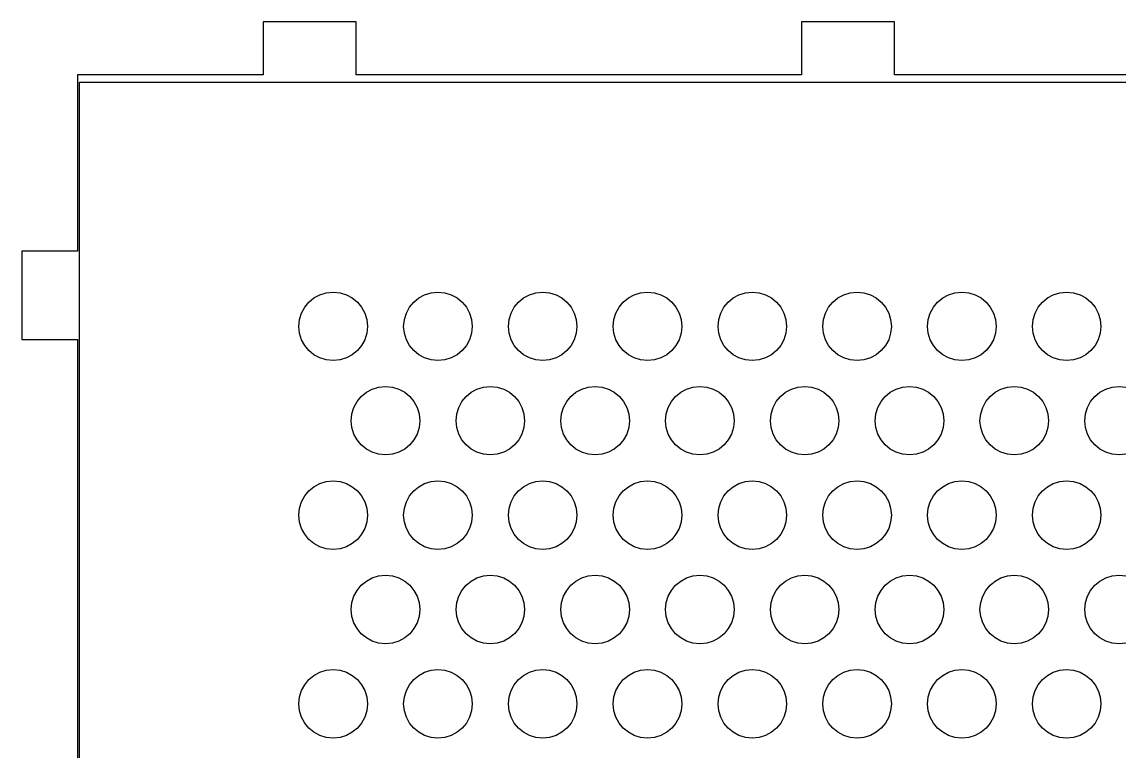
# Model space of a CAD drawing. Extents: x -3 to 115, y -3 to 173.
# Drawn here: x -2.9 to 56.1, y 134.1 to 173.4 of the extents above; entities that cross this region are included whole.
import ezdxf

# ---------------------------------------------------------------- set-up
doc = ezdxf.new("R2010")
doc.units = 0
doc.layers.get('0').update_dxf_attribs({"linetype": 'CONTINUOUS'})
doc.layers.add('Layer_1', color=7, linetype='CONTINUOUS')

msp = doc.modelspace()

# ---------------------------------------------------------------- linework, layer by layer
at = {"color": 6}
for points in [[(13.441928, 155.186398), (13.095249, 155.294374), (12.78168, 155.464466), (12.508293, 155.689981), (12.282924, 155.963271), (12.112594, 156.276699), (12.004806, 156.623567), (11.967491, 156.995282), (12.004806, 157.367477), (12.112594, 157.714345), (12.282924, 158.027769), (12.508293, 158.301062), (12.78168, 158.526574), (13.095249, 158.697141), (13.441928, 158.804165), (13.813786, 158.841913), (14.186121, 158.804165), (14.532801, 158.697141), (14.846321, 158.526574), (15.119756, 158.301062), (15.345126, 158.027769), (15.515407, 157.714345), (15.622717, 157.367477), (15.66051, 156.995282), (15.622717, 156.623567), (15.515407, 156.276699), (15.345126, 155.963271), (15.119756, 155.689981), (14.846321, 155.464466), (14.532801, 155.294374), (14.186121, 155.186398), (13.813786, 155.149131), (13.441928, 155.186398), (13.441928, 155.186398), (13.441928, 155.186398)], [(19.086727, 155.186398), (18.740048, 155.294374), (18.426479, 155.464466), (18.153092, 155.689981), (17.927723, 155.963271), (17.757393, 156.276699), (17.649606, 156.623567), (17.612291, 156.995282), (17.649606, 157.367477), (17.757393, 157.714345), (17.927723, 158.027769), (18.153092, 158.301062), (18.426479, 158.526574), (18.740048, 158.697141), (19.086727, 158.804165), (19.458585, 158.841913), (19.830921, 158.804165), (20.1776, 158.697141), (20.49112, 158.526574), (20.764555, 158.301062), (20.989926, 158.027769), (21.160207, 157.714345), (21.267516, 157.367477), (21.30531, 156.995282), (21.267516, 156.623567), (21.160207, 156.276699), (20.989926, 155.963271), (20.764555, 155.689981), (20.49112, 155.464466), (20.1776, 155.294374), (19.830921, 155.186398), (19.458585, 155.149131), (19.086727, 155.186398), (19.086727, 155.186398), (19.086727, 155.186398)], [(24.731527, 155.186398), (24.384848, 155.294374), (24.071279, 155.464466), (23.797892, 155.689981), (23.572523, 155.963271), (23.402193, 156.276699), (23.294405, 156.623567), (23.25709, 156.995282), (23.294405, 157.367477), (23.402193, 157.714345), (23.572523, 158.027769), (23.797892, 158.301062), (24.071279, 158.526574), (24.384848, 158.697141), (24.731527, 158.804165), (25.103384, 158.841913), (25.47572, 158.804165), (25.822399, 158.697141), (26.13592, 158.526574), (26.409355, 158.301062), (26.634725, 158.027769), (26.805006, 157.714345), (26.912316, 157.367477), (26.950109, 156.995282), (26.912316, 156.623567), (26.805006, 156.276699), (26.634725, 155.963271), (26.409355, 155.689981), (26.13592, 155.464466), (25.822399, 155.294374), (25.47572, 155.186398), (25.103384, 155.149131), (24.731527, 155.186398), (24.731527, 155.186398), (24.731527, 155.186398)], [(30.376326, 155.186398), (30.029647, 155.294374), (29.716078, 155.464466), (29.442691, 155.689981), (29.217322, 155.963271), (29.046992, 156.276699), (28.939205, 156.623567), (28.90189, 156.995282), (28.939205, 157.367477), (29.046992, 157.714345), (29.217322, 158.027769), (29.442691, 158.301062), (29.716078, 158.526574), (30.029647, 158.697141), (30.376326, 158.804165), (30.748184, 158.841913), (31.12052, 158.804165), (31.467199, 158.697141), (31.780719, 158.526574), (32.054154, 158.301062), (32.279525, 158.027769), (32.449806, 157.714345), (32.557115, 157.367477), (32.594909, 156.995282), (32.557115, 156.623567), (32.449806, 156.276699), (32.279525, 155.963271), (32.054154, 155.689981), (31.780719, 155.464466), (31.467199, 155.294374), (31.12052, 155.186398), (30.748184, 155.149131), (30.376326, 155.186398), (30.376326, 155.186398), (30.376326, 155.186398)], [(36.021126, 155.186398), (35.674447, 155.294374), (35.360878, 155.464466), (35.087491, 155.689981), (34.862121, 155.963271), (34.691792, 156.276699), (34.584004, 156.623567), (34.546689, 156.995282), (34.584004, 157.367477), (34.691792, 157.714345), (34.862121, 158.027769), (35.087491, 158.301062), (35.360878, 158.526574), (35.674447, 158.697141), (36.021126, 158.804165), (36.392983, 158.841913), (36.765319, 158.804165), (37.111998, 158.697141), (37.425519, 158.526574), (37.698954, 158.301062), (37.924324, 158.027769), (38.094605, 157.714345), (38.201915, 157.367477), (38.239708, 156.995282), (38.201915, 156.623567), (38.094605, 156.276699), (37.924324, 155.963271), (37.698954, 155.689981), (37.425519, 155.464466), (37.111998, 155.294374), (36.765319, 155.186398), (36.392983, 155.149131), (36.021126, 155.186398), (36.021126, 155.186398), (36.021126, 155.186398)], [(41.665925, 155.186398), (41.319246, 155.294374), (41.005677, 155.464466), (40.73229, 155.689981), (40.506921, 155.963271), (40.336591, 156.276699), (40.228804, 156.623567), (40.191489, 156.995282), (40.228804, 157.367477), (40.336591, 157.714345), (40.506921, 158.027769), (40.73229, 158.301062), (41.005677, 158.526574), (41.319246, 158.697141), (41.665925, 158.804165), (42.037783, 158.841913), (42.410119, 158.804165), (42.756798, 158.697141), (43.070318, 158.526574), (43.343753, 158.301062), (43.569124, 158.027769), (43.739405, 157.714345), (43.846714, 157.367477), (43.884508, 156.995282), (43.846714, 156.623567), (43.739405, 156.276699), (43.569124, 155.963271), (43.343753, 155.689981), (43.070318, 155.464466), (42.756798, 155.294374), (42.410119, 155.186398), (42.037783, 155.149131), (41.665925, 155.186398), (41.665925, 155.186398), (41.665925, 155.186398)], [(47.310725, 155.186398), (46.964046, 155.294374), (46.650477, 155.464466), (46.37709, 155.689981), (46.151721, 155.963271), (45.981391, 156.276699), (45.873604, 156.623567), (45.836289, 156.995282), (45.873604, 157.367477), (45.981391, 157.714345), (46.151721, 158.027769), (46.37709, 158.301062), (46.650477, 158.526574), (46.964046, 158.697141), (47.310725, 158.804165), (47.682583, 158.841913), (48.054919, 158.804165), (48.401598, 158.697141), (48.715118, 158.526574), (48.988553, 158.301062), (49.213924, 158.027769), (49.384205, 157.714345), (49.491514, 157.367477), (49.529308, 156.995282), (49.491514, 156.623567), (49.384205, 156.276699), (49.213924, 155.963271), (48.988553, 155.689981), (48.715118, 155.464466), (48.401598, 155.294374), (48.054919, 155.186398), (47.682583, 155.149131), (47.310725, 155.186398), (47.310725, 155.186398), (47.310725, 155.186398)], [(52.955525, 155.186398), (52.608846, 155.294374), (52.295277, 155.464466), (52.02189, 155.689981), (51.796521, 155.963271), (51.626191, 156.276699), (51.518404, 156.623567), (51.481089, 156.995282), (51.518404, 157.367477), (51.626191, 157.714345), (51.796521, 158.027769), (52.02189, 158.301062), (52.295277, 158.526574), (52.608846, 158.697141), (52.955525, 158.804165), (53.327383, 158.841913), (53.699719, 158.804165), (54.046398, 158.697141), (54.359918, 158.526574), (54.633353, 158.301062), (54.858724, 158.027769), (55.029005, 157.714345), (55.136314, 157.367477), (55.174108, 156.995282), (55.136314, 156.623567), (55.029005, 156.276699), (54.858724, 155.963271), (54.633353, 155.689981), (54.359918, 155.464466), (54.046398, 155.294374), (53.699719, 155.186398), (53.327383, 155.149131), (52.955525, 155.186398), (52.955525, 155.186398), (52.955525, 155.186398)], [(16.264328, 150.099885), (15.917649, 150.20786), (15.60408, 150.377953), (15.330693, 150.603468), (15.105324, 150.876758), (14.934994, 151.190186), (14.827206, 151.537054), (14.789891, 151.908769), (14.827206, 152.280963), (14.934994, 152.627831), (15.105324, 152.941256), (15.330693, 153.214549), (15.60408, 153.440061), (15.917649, 153.610628), (16.264328, 153.717652), (16.636186, 153.755399), (17.008521, 153.717652), (17.355201, 153.610628), (17.668721, 153.440061), (17.942156, 153.214549), (18.167526, 152.941256), (18.337807, 152.627831), (18.445117, 152.280963), (18.48291, 151.908769), (18.445117, 151.537054), (18.337807, 151.190186), (18.167526, 150.876758), (17.942156, 150.603468), (17.668721, 150.377953), (17.355201, 150.20786), (17.008521, 150.099885), (16.636186, 150.062618), (16.264328, 150.099885), (16.264328, 150.099885), (16.264328, 150.099885)], [(21.909127, 150.099885), (21.562448, 150.20786), (21.248879, 150.377953), (20.975492, 150.603468), (20.750123, 150.876758), (20.579793, 151.190186), (20.472006, 151.537054), (20.434691, 151.908769), (20.472006, 152.280963), (20.579793, 152.627831), (20.750123, 152.941256), (20.975492, 153.214549), (21.248879, 153.440061), (21.562448, 153.610628), (21.909127, 153.717652), (22.280985, 153.755399), (22.653321, 153.717652), (23, 153.610628), (23.31352, 153.440061), (23.586955, 153.214549), (23.812326, 152.941256), (23.982607, 152.627831), (24.089916, 152.280963), (24.12771, 151.908769), (24.089916, 151.537054), (23.982607, 151.190186), (23.812326, 150.876758), (23.586955, 150.603468), (23.31352, 150.377953), (23, 150.20786), (22.653321, 150.099885), (22.280985, 150.062618), (21.909127, 150.099885), (21.909127, 150.099885), (21.909127, 150.099885)], [(27.553927, 150.099885), (27.207248, 150.20786), (26.893679, 150.377953), (26.620292, 150.603468), (26.394923, 150.876758), (26.224593, 151.190186), (26.116805, 151.537054), (26.07949, 151.908769), (26.116805, 152.280963), (26.224593, 152.627831), (26.394923, 152.941256), (26.620292, 153.214549), (26.893679, 153.440061), (27.207248, 153.610628), (27.553927, 153.717652), (27.925784, 153.755399), (28.29812, 153.717652), (28.6448, 153.610628), (28.95832, 153.440061), (29.231755, 153.214549), (29.457125, 152.941256), (29.627406, 152.627831), (29.734716, 152.280963), (29.772509, 151.908769), (29.734716, 151.537054), (29.627406, 151.190186), (29.457125, 150.876758), (29.231755, 150.603468), (28.95832, 150.377953), (28.6448, 150.20786), (28.29812, 150.099885), (27.925784, 150.062618), (27.553927, 150.099885), (27.553927, 150.099885), (27.553927, 150.099885)], [(33.198726, 150.099885), (32.852047, 150.20786), (32.538478, 150.377953), (32.265091, 150.603468), (32.039722, 150.876758), (31.869392, 151.190186), (31.761605, 151.537054), (31.72429, 151.908769), (31.761605, 152.280963), (31.869392, 152.627831), (32.039722, 152.941256), (32.265091, 153.214549), (32.538478, 153.440061), (32.852047, 153.610628), (33.198726, 153.717652), (33.570584, 153.755399), (33.94292, 153.717652), (34.289599, 153.610628), (34.603119, 153.440061), (34.876554, 153.214549), (35.101925, 152.941256), (35.272206, 152.627831), (35.379515, 152.280963), (35.417309, 151.908769), (35.379515, 151.537054), (35.272206, 151.190186), (35.101925, 150.876758), (34.876554, 150.603468), (34.603119, 150.377953), (34.289599, 150.20786), (33.94292, 150.099885), (33.570584, 150.062618), (33.198726, 150.099885), (33.198726, 150.099885), (33.198726, 150.099885)], [(38.843526, 150.099885), (38.496847, 150.20786), (38.183278, 150.377953), (37.909891, 150.603468), (37.684522, 150.876758), (37.514192, 151.190186), (37.406404, 151.537054), (37.369089, 151.908769), (37.406404, 152.280963), (37.514192, 152.627831), (37.684522, 152.941256), (37.909891, 153.214549), (38.183278, 153.440061), (38.496847, 153.610628), (38.843526, 153.717652), (39.215383, 153.755399), (39.587719, 153.717652), (39.934398, 153.610628), (40.247919, 153.440061), (40.521354, 153.214549), (40.746724, 152.941256), (40.917005, 152.627831), (41.024315, 152.280963), (41.062108, 151.908769), (41.024315, 151.537054), (40.917005, 151.190186), (40.746724, 150.876758), (40.521354, 150.603468), (40.247919, 150.377953), (39.934398, 150.20786), (39.587719, 150.099885), (39.215383, 150.062618), (38.843526, 150.099885), (38.843526, 150.099885), (38.843526, 150.099885)], [(44.488325, 150.099885), (44.141646, 150.20786), (43.828077, 150.377953), (43.55469, 150.603468), (43.329321, 150.876758), (43.158991, 151.190186), (43.051204, 151.537054), (43.013889, 151.908769), (43.051204, 152.280963), (43.158991, 152.627831), (43.329321, 152.941256), (43.55469, 153.214549), (43.828077, 153.440061), (44.141646, 153.610628), (44.488325, 153.717652), (44.860183, 153.755399), (45.232519, 153.717652), (45.579198, 153.610628), (45.892718, 153.440061), (46.166153, 153.214549), (46.391524, 152.941256), (46.561805, 152.627831), (46.669114, 152.280963), (46.706908, 151.908769), (46.669114, 151.537054), (46.561805, 151.190186), (46.391524, 150.876758), (46.166153, 150.603468), (45.892718, 150.377953), (45.579198, 150.20786), (45.232519, 150.099885), (44.860183, 150.062618), (44.488325, 150.099885), (44.488325, 150.099885), (44.488325, 150.099885)], [(50.133125, 150.099885), (49.786446, 150.20786), (49.472877, 150.377953), (49.19949, 150.603468), (48.974121, 150.876758), (48.803791, 151.190186), (48.696004, 151.537054), (48.658689, 151.908769), (48.696004, 152.280963), (48.803791, 152.627831), (48.974121, 152.941256), (49.19949, 153.214549), (49.472877, 153.440061), (49.786446, 153.610628), (50.133125, 153.717652), (50.504983, 153.755399), (50.877319, 153.717652), (51.223998, 153.610628), (51.537518, 153.440061), (51.810953, 153.214549), (52.036324, 152.941256), (52.206605, 152.627831), (52.313914, 152.280963), (52.351708, 151.908769), (52.313914, 151.537054), (52.206605, 151.190186), (52.036324, 150.876758), (51.810953, 150.603468), (51.537518, 150.377953), (51.223998, 150.20786), (50.877319, 150.099885), (50.504983, 150.062618), (50.133125, 150.099885), (50.133125, 150.099885), (50.133125, 150.099885)], [(13.441928, 145.013372), (13.095249, 145.121347), (12.78168, 145.29144), (12.508293, 145.516955), (12.282924, 145.790245), (12.112594, 146.103672), (12.004806, 146.450541), (11.967491, 146.822255), (12.004806, 147.19445), (12.112594, 147.541318), (12.282924, 147.854743), (12.508293, 148.128036), (12.78168, 148.353548), (13.095249, 148.524115), (13.441928, 148.631139), (13.813786, 148.668886), (14.186121, 148.631139), (14.532801, 148.524115), (14.846321, 148.353548), (15.119756, 148.128036), (15.345126, 147.854743), (15.515407, 147.541318), (15.622717, 147.19445), (15.66051, 146.822255), (15.622717, 146.450541), (15.515407, 146.103672), (15.345126, 145.790245), (15.119756, 145.516955), (14.846321, 145.29144), (14.532801, 145.121347), (14.186121, 145.013372), (13.813786, 144.976104), (13.441928, 145.013372), (13.441928, 145.013372), (13.441928, 145.013372)], [(19.086727, 145.013372), (18.740048, 145.121347), (18.426479, 145.29144), (18.153092, 145.516955), (17.927723, 145.790245), (17.757393, 146.103672), (17.649606, 146.450541), (17.612291, 146.822255), (17.649606, 147.19445), (17.757393, 147.541318), (17.927723, 147.854743), (18.153092, 148.128036), (18.426479, 148.353548), (18.740048, 148.524115), (19.086727, 148.631139), (19.458585, 148.668886), (19.830921, 148.631139), (20.1776, 148.524115), (20.49112, 148.353548), (20.764555, 148.128036), (20.989926, 147.854743), (21.160207, 147.541318), (21.267516, 147.19445), (21.30531, 146.822255), (21.267516, 146.450541), (21.160207, 146.103672), (20.989926, 145.790245), (20.764555, 145.516955), (20.49112, 145.29144), (20.1776, 145.121347), (19.830921, 145.013372), (19.458585, 144.976104), (19.086727, 145.013372), (19.086727, 145.013372), (19.086727, 145.013372)], [(24.731527, 145.013372), (24.384848, 145.121347), (24.071279, 145.29144), (23.797892, 145.516955), (23.572523, 145.790245), (23.402193, 146.103672), (23.294405, 146.450541), (23.25709, 146.822255), (23.294405, 147.19445), (23.402193, 147.541318), (23.572523, 147.854743), (23.797892, 148.128036), (24.071279, 148.353548), (24.384848, 148.524115), (24.731527, 148.631139), (25.103384, 148.668886), (25.47572, 148.631139), (25.822399, 148.524115), (26.13592, 148.353548), (26.409355, 148.128036), (26.634725, 147.854743), (26.805006, 147.541318), (26.912316, 147.19445), (26.950109, 146.822255), (26.912316, 146.450541), (26.805006, 146.103672), (26.634725, 145.790245), (26.409355, 145.516955), (26.13592, 145.29144), (25.822399, 145.121347), (25.47572, 145.013372), (25.103384, 144.976104), (24.731527, 145.013372), (24.731527, 145.013372), (24.731527, 145.013372)], [(30.376326, 145.013372), (30.029647, 145.121347), (29.716078, 145.29144), (29.442691, 145.516955), (29.217322, 145.790245), (29.046992, 146.103672), (28.939205, 146.450541), (28.90189, 146.822255), (28.939205, 147.19445), (29.046992, 147.541318), (29.217322, 147.854743), (29.442691, 148.128036), (29.716078, 148.353548), (30.029647, 148.524115), (30.376326, 148.631139), (30.748184, 148.668886), (31.12052, 148.631139), (31.467199, 148.524115), (31.780719, 148.353548), (32.054154, 148.128036), (32.279525, 147.854743), (32.449806, 147.541318), (32.557115, 147.19445), (32.594909, 146.822255), (32.557115, 146.450541), (32.449806, 146.103672), (32.279525, 145.790245), (32.054154, 145.516955), (31.780719, 145.29144), (31.467199, 145.121347), (31.12052, 145.013372), (30.748184, 144.976104), (30.376326, 145.013372), (30.376326, 145.013372), (30.376326, 145.013372)], [(36.021126, 145.013372), (35.674447, 145.121347), (35.360878, 145.29144), (35.087491, 145.516955), (34.862121, 145.790245), (34.691792, 146.103672), (34.584004, 146.450541), (34.546689, 146.822255), (34.584004, 147.19445), (34.691792, 147.541318), (34.862121, 147.854743), (35.087491, 148.128036), (35.360878, 148.353548), (35.674447, 148.524115), (36.021126, 148.631139), (36.392983, 148.668886), (36.765319, 148.631139), (37.111998, 148.524115), (37.425519, 148.353548), (37.698954, 148.128036), (37.924324, 147.854743), (38.094605, 147.541318), (38.201915, 147.19445), (38.239708, 146.822255), (38.201915, 146.450541), (38.094605, 146.103672), (37.924324, 145.790245), (37.698954, 145.516955), (37.425519, 145.29144), (37.111998, 145.121347), (36.765319, 145.013372), (36.392983, 144.976104), (36.021126, 145.013372), (36.021126, 145.013372), (36.021126, 145.013372)], [(41.665925, 145.013372), (41.319246, 145.121347), (41.005677, 145.29144), (40.73229, 145.516955), (40.506921, 145.790245), (40.336591, 146.103672), (40.228804, 146.450541), (40.191489, 146.822255), (40.228804, 147.19445), (40.336591, 147.541318), (40.506921, 147.854743), (40.73229, 148.128036), (41.005677, 148.353548), (41.319246, 148.524115), (41.665925, 148.631139), (42.037783, 148.668886), (42.410119, 148.631139), (42.756798, 148.524115), (43.070318, 148.353548), (43.343753, 148.128036), (43.569124, 147.854743), (43.739405, 147.541318), (43.846714, 147.19445), (43.884508, 146.822255), (43.846714, 146.450541), (43.739405, 146.103672), (43.569124, 145.790245), (43.343753, 145.516955), (43.070318, 145.29144), (42.756798, 145.121347), (42.410119, 145.013372), (42.037783, 144.976104), (41.665925, 145.013372), (41.665925, 145.013372), (41.665925, 145.013372)], [(47.310725, 145.013372), (46.964046, 145.121347), (46.650477, 145.29144), (46.37709, 145.516955), (46.151721, 145.790245), (45.981391, 146.103672), (45.873604, 146.450541), (45.836289, 146.822255), (45.873604, 147.19445), (45.981391, 147.541318), (46.151721, 147.854743), (46.37709, 148.128036), (46.650477, 148.353548), (46.964046, 148.524115), (47.310725, 148.631139), (47.682583, 148.668886), (48.054919, 148.631139), (48.401598, 148.524115), (48.715118, 148.353548), (48.988553, 148.128036), (49.213924, 147.854743), (49.384205, 147.541318), (49.491514, 147.19445), (49.529308, 146.822255), (49.491514, 146.450541), (49.384205, 146.103672), (49.213924, 145.790245), (48.988553, 145.516955), (48.715118, 145.29144), (48.401598, 145.121347), (48.054919, 145.013372), (47.682583, 144.976104), (47.310725, 145.013372), (47.310725, 145.013372), (47.310725, 145.013372)], [(52.955525, 145.013372), (52.608846, 145.121347), (52.295277, 145.29144), (52.02189, 145.516955), (51.796521, 145.790245), (51.626191, 146.103672), (51.518404, 146.450541), (51.481089, 146.822255), (51.518404, 147.19445), (51.626191, 147.541318), (51.796521, 147.854743), (52.02189, 148.128036), (52.295277, 148.353548), (52.608846, 148.524115), (52.955525, 148.631139), (53.327383, 148.668886), (53.699719, 148.631139), (54.046398, 148.524115), (54.359918, 148.353548), (54.633353, 148.128036), (54.858724, 147.854743), (55.029005, 147.541318), (55.136314, 147.19445), (55.174108, 146.822255), (55.136314, 146.450541), (55.029005, 146.103672), (54.858724, 145.790245), (54.633353, 145.516955), (54.359918, 145.29144), (54.046398, 145.121347), (53.699719, 145.013372), (53.327383, 144.976104), (52.955525, 145.013372), (52.955525, 145.013372), (52.955525, 145.013372)], [(16.264328, 139.926859), (15.917649, 140.034834), (15.60408, 140.204927), (15.330693, 140.430442), (15.105323, 140.703732), (14.934993, 141.017159), (14.827206, 141.364027), (14.789891, 141.735742), (14.827206, 142.107937), (14.934993, 142.454805), (15.105323, 142.76823), (15.330693, 143.041522), (15.60408, 143.267035), (15.917649, 143.437601), (16.264328, 143.544626), (16.636185, 143.582373), (17.008521, 143.544626), (17.3552, 143.437601), (17.668721, 143.267035), (17.942155, 143.041522), (18.167526, 142.76823), (18.337807, 142.454805), (18.445117, 142.107937), (18.48291, 141.735742), (18.445117, 141.364027), (18.337807, 141.017159), (18.167526, 140.703732), (17.942155, 140.430442), (17.668721, 140.204927), (17.3552, 140.034834), (17.008521, 139.926859), (16.636185, 139.889591), (16.264328, 139.926859), (16.264328, 139.926859), (16.264328, 139.926859)], [(21.909127, 139.926859), (21.562448, 140.034834), (21.248879, 140.204927), (20.975492, 140.430442), (20.750123, 140.703732), (20.579793, 141.017159), (20.472005, 141.364027), (20.43469, 141.735742), (20.472005, 142.107937), (20.579793, 142.454805), (20.750123, 142.76823), (20.975492, 143.041522), (21.248879, 143.267035), (21.562448, 143.437601), (21.909127, 143.544626), (22.280985, 143.582373), (22.653321, 143.544626), (23, 143.437601), (23.31352, 143.267035), (23.586955, 143.041522), (23.812326, 142.76823), (23.982607, 142.454805), (24.089916, 142.107937), (24.12771, 141.735742), (24.089916, 141.364027), (23.982607, 141.017159), (23.812326, 140.703732), (23.586955, 140.430442), (23.31352, 140.204927), (23, 140.034834), (22.653321, 139.926859), (22.280985, 139.889591), (21.909127, 139.926859), (21.909127, 139.926859), (21.909127, 139.926859)], [(27.553927, 139.926859), (27.207248, 140.034834), (26.893679, 140.204927), (26.620292, 140.430442), (26.394922, 140.703732), (26.224592, 141.017159), (26.116805, 141.364027), (26.07949, 141.735742), (26.116805, 142.107937), (26.224592, 142.454805), (26.394922, 142.76823), (26.620292, 143.041522), (26.893679, 143.267035), (27.207248, 143.437601), (27.553927, 143.544626), (27.925784, 143.582373), (28.29812, 143.544626), (28.644799, 143.437601), (28.95832, 143.267035), (29.231754, 143.041522), (29.457125, 142.76823), (29.627406, 142.454805), (29.734715, 142.107937), (29.772509, 141.735742), (29.734715, 141.364027), (29.627406, 141.017159), (29.457125, 140.703732), (29.231754, 140.430442), (28.95832, 140.204927), (28.644799, 140.034834), (28.29812, 139.926859), (27.925784, 139.889591), (27.553927, 139.926859), (27.553927, 139.926859), (27.553927, 139.926859)], [(33.198726, 139.926859), (32.852047, 140.034834), (32.538478, 140.204927), (32.265091, 140.430442), (32.039722, 140.703732), (31.869392, 141.017159), (31.761604, 141.364027), (31.724289, 141.735742), (31.761604, 142.107937), (31.869392, 142.454805), (32.039722, 142.76823), (32.265091, 143.041522), (32.538478, 143.267035), (32.852047, 143.437601), (33.198726, 143.544626), (33.570584, 143.582373), (33.942919, 143.544626), (34.289599, 143.437601), (34.603119, 143.267035), (34.876554, 143.041522), (35.101925, 142.76823), (35.272206, 142.454805), (35.379515, 142.107937), (35.417308, 141.735742), (35.379515, 141.364027), (35.272206, 141.017159), (35.101925, 140.703732), (34.876554, 140.430442), (34.603119, 140.204927), (34.289599, 140.034834), (33.942919, 139.926859), (33.570584, 139.889591), (33.198726, 139.926859), (33.198726, 139.926859), (33.198726, 139.926859)], [(38.843525, 139.926859), (38.496847, 140.034834), (38.183278, 140.204927), (37.909891, 140.430442), (37.684521, 140.703732), (37.514191, 141.017159), (37.406404, 141.364027), (37.369089, 141.735742), (37.406404, 142.107937), (37.514191, 142.454805), (37.684521, 142.76823), (37.909891, 143.041522), (38.183278, 143.267035), (38.496847, 143.437601), (38.843525, 143.544626), (39.215383, 143.582373), (39.587719, 143.544626), (39.934398, 143.437601), (40.247919, 143.267035), (40.521353, 143.041522), (40.746724, 142.76823), (40.917005, 142.454805), (41.024314, 142.107937), (41.062108, 141.735742), (41.024314, 141.364027), (40.917005, 141.017159), (40.746724, 140.703732), (40.521353, 140.430442), (40.247919, 140.204927), (39.934398, 140.034834), (39.587719, 139.926859), (39.215383, 139.889591), (38.843525, 139.926859), (38.843525, 139.926859), (38.843525, 139.926859)], [(44.488326, 139.926859), (44.141647, 140.034834), (43.828078, 140.204927), (43.554691, 140.430442), (43.329321, 140.703732), (43.158991, 141.017159), (43.051204, 141.364027), (43.013889, 141.735742), (43.051204, 142.107937), (43.158991, 142.454805), (43.329321, 142.76823), (43.554691, 143.041522), (43.828078, 143.267035), (44.141647, 143.437601), (44.488326, 143.544626), (44.860183, 143.582373), (45.232519, 143.544626), (45.579198, 143.437601), (45.892719, 143.267035), (46.166153, 143.041522), (46.391524, 142.76823), (46.561805, 142.454805), (46.669114, 142.107937), (46.706908, 141.735742), (46.669114, 141.364027), (46.561805, 141.017159), (46.391524, 140.703732), (46.166153, 140.430442), (45.892719, 140.204927), (45.579198, 140.034834), (45.232519, 139.926859), (44.860183, 139.889591), (44.488326, 139.926859), (44.488326, 139.926859), (44.488326, 139.926859)], [(50.133126, 139.926859), (49.786447, 140.034834), (49.472878, 140.204927), (49.199491, 140.430442), (48.974121, 140.703732), (48.803791, 141.017159), (48.696004, 141.364027), (48.658689, 141.735742), (48.696004, 142.107937), (48.803791, 142.454805), (48.974121, 142.76823), (49.199491, 143.041522), (49.472878, 143.267035), (49.786447, 143.437601), (50.133126, 143.544626), (50.504983, 143.582373), (50.877319, 143.544626), (51.223998, 143.437601), (51.537519, 143.267035), (51.810953, 143.041522), (52.036324, 142.76823), (52.206605, 142.454805), (52.313915, 142.107937), (52.351708, 141.735742), (52.313915, 141.364027), (52.206605, 141.017159), (52.036324, 140.703732), (51.810953, 140.430442), (51.537519, 140.204927), (51.223998, 140.034834), (50.877319, 139.926859), (50.504983, 139.889591), (50.133126, 139.926859), (50.133126, 139.926859), (50.133126, 139.926859)], [(13.441928, 134.840345), (13.095249, 134.948321), (12.78168, 135.118413), (12.508293, 135.343929), (12.282924, 135.617219), (12.112594, 135.930646), (12.004806, 136.277514), (11.967491, 136.649229), (12.004806, 137.021424), (12.112594, 137.368292), (12.282924, 137.681716), (12.508293, 137.955009), (12.78168, 138.180522), (13.095249, 138.351088), (13.441928, 138.458113), (13.813786, 138.49586), (14.186121, 138.458113), (14.532801, 138.351088), (14.846321, 138.180522), (15.119756, 137.955009), (15.345126, 137.681716), (15.515407, 137.368292), (15.622717, 137.021424), (15.66051, 136.649229), (15.622717, 136.277514), (15.515407, 135.930646), (15.345126, 135.617219), (15.119756, 135.343929), (14.846321, 135.118413), (14.532801, 134.948321), (14.186121, 134.840345), (13.813786, 134.803078), (13.441928, 134.840345), (13.441928, 134.840345), (13.441928, 134.840345)], [(19.086727, 134.840345), (18.740048, 134.948321), (18.426479, 135.118413), (18.153092, 135.343929), (17.927723, 135.617219), (17.757393, 135.930646), (17.649606, 136.277514), (17.612291, 136.649229), (17.649606, 137.021424), (17.757393, 137.368292), (17.927723, 137.681716), (18.153092, 137.955009), (18.426479, 138.180522), (18.740048, 138.351088), (19.086727, 138.458113), (19.458585, 138.49586), (19.830921, 138.458113), (20.1776, 138.351088), (20.49112, 138.180522), (20.764555, 137.955009), (20.989926, 137.681716), (21.160207, 137.368292), (21.267516, 137.021424), (21.30531, 136.649229), (21.267516, 136.277514), (21.160207, 135.930646), (20.989926, 135.617219), (20.764555, 135.343929), (20.49112, 135.118413), (20.1776, 134.948321), (19.830921, 134.840345), (19.458585, 134.803078), (19.086727, 134.840345), (19.086727, 134.840345), (19.086727, 134.840345)], [(24.731527, 134.840345), (24.384848, 134.948321), (24.071279, 135.118413), (23.797892, 135.343929), (23.572523, 135.617219), (23.402193, 135.930646), (23.294405, 136.277514), (23.25709, 136.649229), (23.294405, 137.021424), (23.402193, 137.368292), (23.572523, 137.681716), (23.797892, 137.955009), (24.071279, 138.180522), (24.384848, 138.351088), (24.731527, 138.458113), (25.103384, 138.49586), (25.47572, 138.458113), (25.822399, 138.351088), (26.13592, 138.180522), (26.409355, 137.955009), (26.634725, 137.681716), (26.805006, 137.368292), (26.912316, 137.021424), (26.950109, 136.649229), (26.912316, 136.277514), (26.805006, 135.930646), (26.634725, 135.617219), (26.409355, 135.343929), (26.13592, 135.118413), (25.822399, 134.948321), (25.47572, 134.840345), (25.103384, 134.803078), (24.731527, 134.840345), (24.731527, 134.840345), (24.731527, 134.840345)], [(30.376326, 134.840345), (30.029647, 134.948321), (29.716078, 135.118413), (29.442691, 135.343929), (29.217322, 135.617219), (29.046992, 135.930646), (28.939205, 136.277514), (28.90189, 136.649229), (28.939205, 137.021424), (29.046992, 137.368292), (29.217322, 137.681716), (29.442691, 137.955009), (29.716078, 138.180522), (30.029647, 138.351088), (30.376326, 138.458113), (30.748184, 138.49586), (31.12052, 138.458113), (31.467199, 138.351088), (31.780719, 138.180522), (32.054154, 137.955009), (32.279525, 137.681716), (32.449806, 137.368292), (32.557115, 137.021424), (32.594909, 136.649229), (32.557115, 136.277514), (32.449806, 135.930646), (32.279525, 135.617219), (32.054154, 135.343929), (31.780719, 135.118413), (31.467199, 134.948321), (31.12052, 134.840345), (30.748184, 134.803078), (30.376326, 134.840345), (30.376326, 134.840345), (30.376326, 134.840345)], [(36.021126, 134.840345), (35.674447, 134.948321), (35.360878, 135.118413), (35.087491, 135.343929), (34.862121, 135.617219), (34.691792, 135.930646), (34.584004, 136.277514), (34.546689, 136.649229), (34.584004, 137.021424), (34.691792, 137.368292), (34.862121, 137.681716), (35.087491, 137.955009), (35.360878, 138.180522), (35.674447, 138.351088), (36.021126, 138.458113), (36.392983, 138.49586), (36.765319, 138.458113), (37.111998, 138.351088), (37.425519, 138.180522), (37.698954, 137.955009), (37.924324, 137.681716), (38.094605, 137.368292), (38.201915, 137.021424), (38.239708, 136.649229), (38.201915, 136.277514), (38.094605, 135.930646), (37.924324, 135.617219), (37.698954, 135.343929), (37.425519, 135.118413), (37.111998, 134.948321), (36.765319, 134.840345), (36.392983, 134.803078), (36.021126, 134.840345), (36.021126, 134.840345), (36.021126, 134.840345)], [(41.665925, 134.840345), (41.319246, 134.948321), (41.005677, 135.118413), (40.73229, 135.343929), (40.506921, 135.617219), (40.336591, 135.930646), (40.228804, 136.277514), (40.191489, 136.649229), (40.228804, 137.021424), (40.336591, 137.368292), (40.506921, 137.681716), (40.73229, 137.955009), (41.005677, 138.180522), (41.319246, 138.351088), (41.665925, 138.458113), (42.037783, 138.49586), (42.410119, 138.458113), (42.756798, 138.351088), (43.070318, 138.180522), (43.343753, 137.955009), (43.569124, 137.681716), (43.739405, 137.368292), (43.846714, 137.021424), (43.884508, 136.649229), (43.846714, 136.277514), (43.739405, 135.930646), (43.569124, 135.617219), (43.343753, 135.343929), (43.070318, 135.118413), (42.756798, 134.948321), (42.410119, 134.840345), (42.037783, 134.803078), (41.665925, 134.840345), (41.665925, 134.840345), (41.665925, 134.840345)], [(47.310725, 134.840345), (46.964046, 134.948321), (46.650477, 135.118413), (46.37709, 135.343929), (46.151721, 135.617219), (45.981391, 135.930646), (45.873604, 136.277514), (45.836289, 136.649229), (45.873604, 137.021424), (45.981391, 137.368292), (46.151721, 137.681716), (46.37709, 137.955009), (46.650477, 138.180522), (46.964046, 138.351088), (47.310725, 138.458113), (47.682583, 138.49586), (48.054919, 138.458113), (48.401598, 138.351088), (48.715118, 138.180522), (48.988553, 137.955009), (49.213924, 137.681716), (49.384205, 137.368292), (49.491514, 137.021424), (49.529308, 136.649229), (49.491514, 136.277514), (49.384205, 135.930646), (49.213924, 135.617219), (48.988553, 135.343929), (48.715118, 135.118413), (48.401598, 134.948321), (48.054919, 134.840345), (47.682583, 134.803078), (47.310725, 134.840345), (47.310725, 134.840345), (47.310725, 134.840345)], [(52.955525, 134.840345), (52.608846, 134.948321), (52.295277, 135.118413), (52.02189, 135.343929), (51.796521, 135.617219), (51.626191, 135.930646), (51.518404, 136.277514), (51.481089, 136.649229), (51.518404, 137.021424), (51.626191, 137.368292), (51.796521, 137.681716), (52.02189, 137.955009), (52.295277, 138.180522), (52.608846, 138.351088), (52.955525, 138.458113), (53.327383, 138.49586), (53.699719, 138.458113), (54.046398, 138.351088), (54.359918, 138.180522), (54.633353, 137.955009), (54.858724, 137.681716), (55.029005, 137.368292), (55.136314, 137.021424), (55.174108, 136.649229), (55.136314, 136.277514), (55.029005, 135.930646), (54.858724, 135.617219), (54.633353, 135.343929), (54.359918, 135.118413), (54.046398, 134.948321), (53.699719, 134.840345), (53.327383, 134.803078), (52.955525, 134.840345), (52.955525, 134.840345), (52.955525, 134.840345)]]:
    msp.add_lwpolyline(points, close=True, dxfattribs=at)
for points in [[(56.522119, 150.099885), (56.149783, 150.062618), (55.777925, 150.099885), (55.777925, 150.099885), (55.777925, 150.099885), (55.777925, 150.099885), (55.431246, 150.20786), (55.117677, 150.377953), (54.84429, 150.603468), (54.618921, 150.876758), (54.448591, 151.190186), (54.340804, 151.537054), (54.303489, 151.908769), (54.340804, 152.280963), (54.448591, 152.627831), (54.618921, 152.941256), (54.84429, 153.214549), (55.117677, 153.440061), (55.431246, 153.610628), (55.777925, 153.717652), (56.149783, 153.755399), (56.522119, 153.717652)], [(56.522116, 139.926859), (56.14978, 139.889591), (55.777923, 139.926859), (55.777923, 139.926859), (55.777923, 139.926859), (55.777923, 139.926859), (55.431244, 140.034834), (55.117675, 140.204927), (54.844288, 140.430442), (54.618919, 140.703732), (54.448589, 141.017159), (54.340801, 141.364027), (54.303486, 141.735742), (54.340801, 142.107937), (54.448589, 142.454805), (54.618919, 142.76823), (54.844288, 143.041522), (55.117675, 143.267035), (55.431244, 143.437601), (55.777923, 143.544626), (56.14978, 143.582373), (56.522116, 143.544626)]]:
    msp.add_lwpolyline(points, dxfattribs=at)
at = {"layer": 'Layer_1', "color": 1}
msp.add_lwpolyline([(68.054299, 170.551194), (44.05286, 170.551194), (44.05286, 173.402271), (39.052554, 173.402271), (39.052554, 170.551194), (15.05112, 170.551194), (15.05112, 173.402271), (10.05082, 173.402271), (10.05082, 170.551194), (0.05022, 170.551194), (0.05022, 161.047598), (-2.94996, 161.047598), (-2.94996, 156.295797), (0.05022, 156.295797), (0.05022, 111.945644), (-2.94996, 111.945644), (-2.94996, 107.193846), (0.05022, 107.193846), (0.05022, 62.843787)], dxfattribs=at)
at = {"layer": 'Layer_1', "color": 7}
msp.add_lwpolyline([(0.15, 170.149998), (112.150002, 170.149998), (112.150002, 0.150005), (0.15, 0.150005), (0.15, 170.149998)], close=True, dxfattribs=at)

doc.saveas('drawing.dxf')
